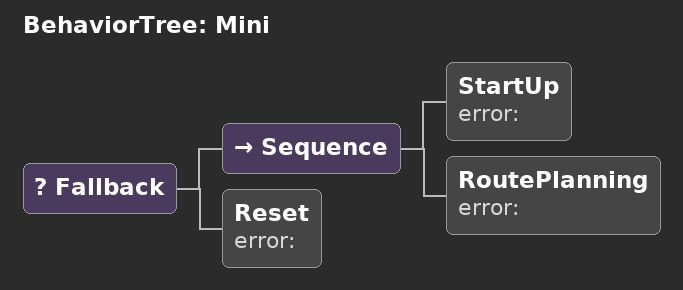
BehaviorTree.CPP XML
<?xml version="1.0" encoding="UTF-8"?>
<root BTCPP_format="4"
      main_tree_to_execute="Mini">
  <BehaviorTree ID="Mini">
    <Fallback>
      <Sequence>
        <StartUp error=""/>
        <RoutePlanning error=""/>
      </Sequence>
      <Reset error=""/>
    </Fallback>
  </BehaviorTree>

</root>
